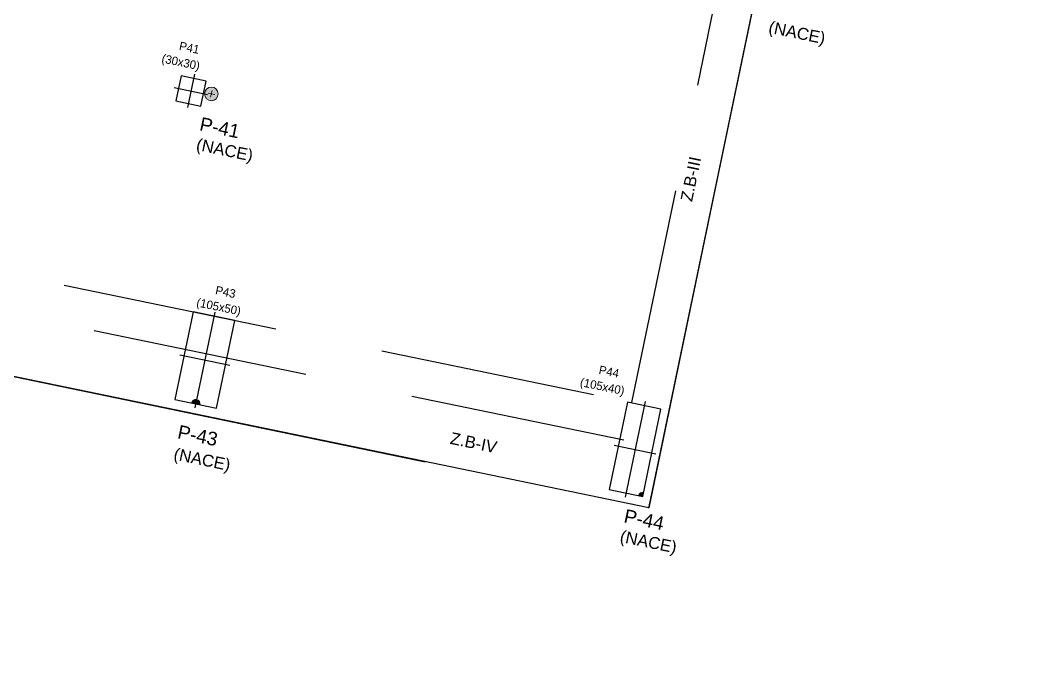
# Model space of a CAD drawing. Header units: metres. Extents: x 725608.1 to 725660.4, y 4370738.5 to 4370791.2.
# Drawn here: x 725641.86 to 725653.82, y 4370757.76 to 4370765.37 of the extents above; entities that cross this region are included whole.
import ezdxf

# ---------------------------------------------------------------- set-up
doc = ezdxf.new("R2010")
doc.units = ezdxf.units.M
doc.header["$LTSCALE"] = 10
doc.header["$MEASUREMENT"] = 0
for name, pattern in [('$5$DASHED2', [0.375, 0.25, -0.125]), ('1144 Z plantas$0$DASHED2', [0.375, 0.25, -0.125]), ('1144_EST_XREF_PLANTAS COMPLETAS$0$DASHDOTX2', [50.8, 25.4, -12.7, 0, -12.7]), ('1144_EST_XREF_PLANTAS COMPLETAS$0$HIDDEN', [9.525, 6.35, -3.175]), ('CONTINUA', [0]), ('DASHED2', [0.375, 0.25, -0.125])]:
    doc.linetypes.add(name, pattern=pattern)
doc.layers.get('0').update_dxf_attribs({"linetype": 'CONTINUA', "lineweight": 0})
for name, color, linetype, lineweight in [('1144 Z plantas$0$CONTORNO FORJADO', 163, '1144 Z plantas$0$DASHED2', 13), ('1144_EST_XREF_PLANTAS COMPLETAS$0$BUIN_PUNTO CRECIMIENTO', 10, 'CONTINUOUS', 5), ('CYE_PASATUBOS', 7, 'CONTINUOUS', 9)]:
    doc.layers.add(name, color=color, linetype=linetype, lineweight=lineweight)
for name, color, linetype in [('1144_EST_XREF_PLANTAS COMPLETAS$0$BUIN_BORDE FORJADO', 33, 'CONTINUOUS'), ('1144_EST_XREF_PLANTAS COMPLETAS$0$BUIN_EJES PILARES', 252, '1144_EST_XREF_PLANTAS COMPLETAS$0$DASHDOTX2'), ('1144_EST_XREF_PLANTAS COMPLETAS$0$BUIN_PILARES', 1, 'CONTINUOUS'), ('1144_EST_XREF_PLANTAS COMPLETAS$0$BUIN_PROY INF', 252, '1144_EST_XREF_PLANTAS COMPLETAS$0$HIDDEN'), ('1144_EST_XREF_PLANTAS COMPLETAS$0$BUIN_TEXTO', 7, 'CONTINUOUS'), ('1144_EST_XREF_PLANTAS COMPLETAS$0$BUIN_TEXTO PILARES', 42, 'CONTINUOUS'), ('1144_EST_XREF_PLANTAS COMPLETAS$0$BUIN_TEXTO ZUNCHOS', 10, 'CONTINUOUS'), ('TEXTO_ETIQUETAS', 13, 'CONTINUOUS')]:
    doc.layers.add(name, color=color, linetype=linetype)
doc.layers.add('CYE_ALTURAS FORJADOS', color=7, linetype='$5$DASHED2', true_color=0x919191, transparency=0.6)
doc.styles.add('1144_EST_XREF_PLANTAS COMPLETAS$0$Standard', font='arial.ttf')
doc.styles.add('CanoEscarioBody', font='', dxfattribs={"height": 0.04})
doc.styles.get('CanoEscarioBody').set_extended_font_data('CanoEscarioBody')

# ---------------------------------------------------------------- blocks, each defined once
blk = doc.blocks.new('PASATUBOS 160')
blk.add_hatch(color=21).paths.add_polyline_path([(158.417, -180.723), (158.434, -180.723), (158.45, -180.72), (158.466, -180.713), (158.479, -180.703), (158.49, -180.691), (158.499, -180.676), (158.504, -180.661), (158.506, -180.644), (158.504, -180.627), (158.499, -180.611), (158.49, -180.597), (158.479, -180.584), (158.466, -180.575), (158.45, -180.568), (158.434, -180.564), (158.417, -180.564), (158.401, -180.568), (158.386, -180.575), (158.372, -180.584), (158.361, -180.597), (158.352, -180.611), (158.347, -180.627), (158.346, -180.644), (158.347, -180.661), (158.352, -180.676), (158.361, -180.691), (158.372, -180.703), (158.386, -180.713), (158.401, -180.72)])
for p, q in [((158.426, -180.604), (158.426, -180.684)), ((158.386, -180.644), (158.466, -180.644))]:
    blk.add_line(p, q)
blk.add_circle((158.426, -180.644), 0.08)
blk = doc.blocks.new('1144_EST_XREF_PLANTAS COMPLETAS$0$1')
at = {"layer": '1144_EST_XREF_PLANTAS COMPLETAS$0$BUIN_PUNTO CRECIMIENTO'}
h = blk.add_hatch(color=256, dxfattribs=at)
h.dxf.hatch_style = 1
edge = h.paths.add_edge_path()
edge.add_line((0, 0), (0.05, 0))
edge.add_arc((0, 0), 0.05, 270, 360, ccw=False)
edge.add_line((0, -0.05), (0, 0))
for p in [(0.06, 0), (0, -0.06)]:
    blk.add_line(p, (0, 0), dxfattribs=at)
blk.add_arc((0, 0), 0.05, 270, 360, dxfattribs=at)
blk = doc.blocks.new('1144_EST_XREF_PLANTAS COMPLETAS$0$30x30_N')
at = {"layer": '1144_EST_XREF_PLANTAS COMPLETAS$0$BUIN_EJES PILARES', "ltscale": 0.005}
for p, q in [((0, 0.2), (0, -0.2)), ((-0.2, 0), (0.2, 0))]:
    blk.add_line(p, q, dxfattribs=at)
at = {"layer": '1144_EST_XREF_PLANTAS COMPLETAS$0$BUIN_PILARES'}
blk.add_lwpolyline([(-0.15, -0.15), (0.15, -0.15), (0.15, 0.15), (-0.15, 0.15)], close=True, dxfattribs=at)
blk = doc.blocks.new('1144_EST_XREF_PLANTAS COMPLETAS$0$105x50_N')
at = {"layer": '1144_EST_XREF_PLANTAS COMPLETAS$0$BUIN_EJES PILARES', "ltscale": 0.005}
for p, q in [((0, 0.575), (0, -0.575)), ((-0.3, 0), (0.3, 0))]:
    blk.add_line(p, q, dxfattribs=at)
at = {"layer": '1144_EST_XREF_PLANTAS COMPLETAS$0$BUIN_PILARES'}
blk.add_lwpolyline([(-0.25, -0.525), (0.25, -0.525), (0.25, 0.525), (-0.25, 0.525)], close=True, dxfattribs=at)
blk = doc.blocks.new('1144_EST_XREF_PLANTAS COMPLETAS$0$105x40_N')
at = {"layer": '1144_EST_XREF_PLANTAS COMPLETAS$0$BUIN_EJES PILARES', "ltscale": 0.005}
for p, q in [((0, 0.575), (0, -0.575)), ((-0.25, 0), (0.25, 0))]:
    blk.add_line(p, q, dxfattribs=at)
at = {"layer": '1144_EST_XREF_PLANTAS COMPLETAS$0$BUIN_PILARES'}
blk.add_lwpolyline([(-0.2, -0.525), (0.2, -0.525), (0.2, 0.525), (-0.2, 0.525)], close=True, dxfattribs=at)
blk = doc.blocks.new('1144_EST_XREF_PLANTAS COMPLETAS$0$8')
at = {"layer": '1144_EST_XREF_PLANTAS COMPLETAS$0$BUIN_PUNTO CRECIMIENTO'}
h = blk.add_hatch(color=256, dxfattribs=at)
h.dxf.hatch_style = 1
edge = h.paths.add_edge_path()
edge.add_line((0, 0), (-0.05, 0))
edge.add_arc((0, 0), 0.05, 0, 180, ccw=False)
edge.add_line((0.05, 0), (0, 0))
for p, q in [((-0.06, 0), (0.06, 0)), ((0, 0), (0, 0.06))]:
    blk.add_line(p, q, dxfattribs=at)
blk.add_arc((0, 0), 0.05, 0, 180, dxfattribs=at)

msp = doc.modelspace()

# ---------------------------------------------------------------- linework, layer by layer
at = {"layer": '1144 Z plantas$0$CONTORNO FORJADO', "linetype": '1144 Z plantas$0$DASHED2', "ltscale": 3}
msp.add_lwpolyline([(725636.411, 4370772.62), (725636.135, 4370771.296), (725634.897, 4370771.554), (725634.264, 4370768.508), (725630.947, 4370766.532), (725631.161, 4370766.173), (725631.075, 4370766.122), (725635.028, 4370759.487), (725635.119, 4370759.542), (725635.827, 4370758.354), (725636.428, 4370758.234), (725635.631, 4370754.265), (725637.671, 4370753.774), (725638.488, 4370757.821), (725639.264, 4370761.7), (725649.237, 4370759.632), (725651.509, 4370770.573), (725647.143, 4370771.481), (725646.926, 4370770.435)], close=True, dxfattribs=at)
at = {"layer": '1144_EST_XREF_PLANTAS COMPLETAS$0$BUIN_BORDE FORJADO'}
for p, q in [((725649.238, 4370759.637), (725653.824, 4370781.708)), ((725649.237, 4370759.637), (725639.264, 4370761.701))]:
    msp.add_line(p, q, dxfattribs=at)
at = {"layer": '1144_EST_XREF_PLANTAS COMPLETAS$0$BUIN_PROY INF', "ltscale": 0.04}
msp.add_lwpolyline([(725649.034, 4370760.875), (725653.295, 4370781.37), (725611.188, 4370790.121), (725631.683, 4370755.722), (725636.966, 4370754.5), (725638.637, 4370763.025)], close=True, dxfattribs=at)
msp.add_lwpolyline([(725637.319, 4370753.957), (725638.991, 4370762.493), (725649.383, 4370760.343)], dxfattribs=at)
at = {"layer": 'CYE_ALTURAS FORJADOS', "linetype": 'DASHED2', "ltscale": 3}
for p, q in [((725649.237, 4370759.632), (725651.509, 4370770.573)), ((725639.264, 4370761.7), (725649.237, 4370759.632))]:
    msp.add_line(p, q, dxfattribs=at)

# ---------------------------------------------------------------- block references
at = {"layer": '1144_EST_XREF_PLANTAS COMPLETAS$0$BUIN_PILARES', "rotation": 348.2599612998155}
msp.add_blockref('1144_EST_XREF_PLANTAS COMPLETAS$0$30x30_N', (725643.858, 4370764.537), dxfattribs=at)
at = {"layer": '1144_EST_XREF_PLANTAS COMPLETAS$0$BUIN_PILARES', "color": 7, "rotation": 348.2599612998155}
for name, p in [('1144_EST_XREF_PLANTAS COMPLETAS$0$105x50_N', (725644.022, 4370761.374)), ('1144_EST_XREF_PLANTAS COMPLETAS$0$105x40_N', (725649.074, 4370760.324))]:
    msp.add_blockref(name, p, dxfattribs=at)
at = {"layer": '1144_EST_XREF_PLANTAS COMPLETAS$0$BUIN_PUNTO CRECIMIENTO', "rotation": 348.2599612998155}
msp.add_blockref('1144_EST_XREF_PLANTAS COMPLETAS$0$8', (725643.915, 4370760.86), dxfattribs=at)
at = {"layer": '1144_EST_XREF_PLANTAS COMPLETAS$0$BUIN_PUNTO CRECIMIENTO', "xscale": -1, "rotation": 258.2599612998155}
msp.add_blockref('1144_EST_XREF_PLANTAS COMPLETAS$0$1', (725649.163, 4370759.77), dxfattribs=at)
at = {"layer": 'CYE_PASATUBOS', "rotation": 348.2599612998155}
msp.add_blockref('PASATUBOS 160', (725525.742, 4370973.602), dxfattribs=at)

# ---------------------------------------------------------------- texts
at = {"layer": '1144_EST_XREF_PLANTAS COMPLETAS$0$BUIN_TEXTO', "char_height": 0.14, "width": 1.6, "attachment_point": 5, "rotation": 348.26, "style": '1144_EST_XREF_PLANTAS COMPLETAS$0$Standard'}
for insert in [(725650.972, 4370765.202), (725644.251, 4370763.824), (725643.986, 4370760.186), (725649.227, 4370759.218)]:
    msp.add_mtext('(NACE)', dxfattribs=dict(at, insert=insert))
at = {"layer": '1144_EST_XREF_PLANTAS COMPLETAS$0$BUIN_TEXTO PILARES', "char_height": 0.16, "width": 1.8, "attachment_point": 5, "rotation": 348.26, "style": '1144_EST_XREF_PLANTAS COMPLETAS$0$Standard'}
for s, insert in [('P-41', (725644.197, 4370764.105)), ('P-43', (725643.938, 4370760.486)), ('P-44', (725649.18, 4370759.498))]:
    msp.add_mtext(s, dxfattribs=dict(at, insert=insert))
at = {"layer": '1144_EST_XREF_PLANTAS COMPLETAS$0$BUIN_TEXTO ZUNCHOS', "char_height": 0.14, "width": 0.9, "attachment_point": 5, "style": '1144_EST_XREF_PLANTAS COMPLETAS$0$Standard'}
for s, insert, rotation in [('Z.B-III', (725649.728, 4370763.502), 78.26), ('Z.B-IV', (725647.178, 4370760.403), 348.26)]:
    msp.add_mtext(s, dxfattribs=dict(at, insert=insert, rotation=rotation))
at = {"layer": 'TEXTO_ETIQUETAS', "style": 'CanoEscarioBody'}
for s, p in [('P41', (725643.713, 4370765.02)), ('(30x30)', (725643.507, 4370764.873)), ('P43', (725644.138, 4370762.149)), ('(105x50)', (725643.916, 4370762.006)), ('P44', (725648.641, 4370761.213)), ('(105x40)', (725648.421, 4370761.069))]:
    msp.add_text(s, height=0.1, rotation=348.26, dxfattribs=at).set_placement(p)

doc.saveas('drawing.dxf')
